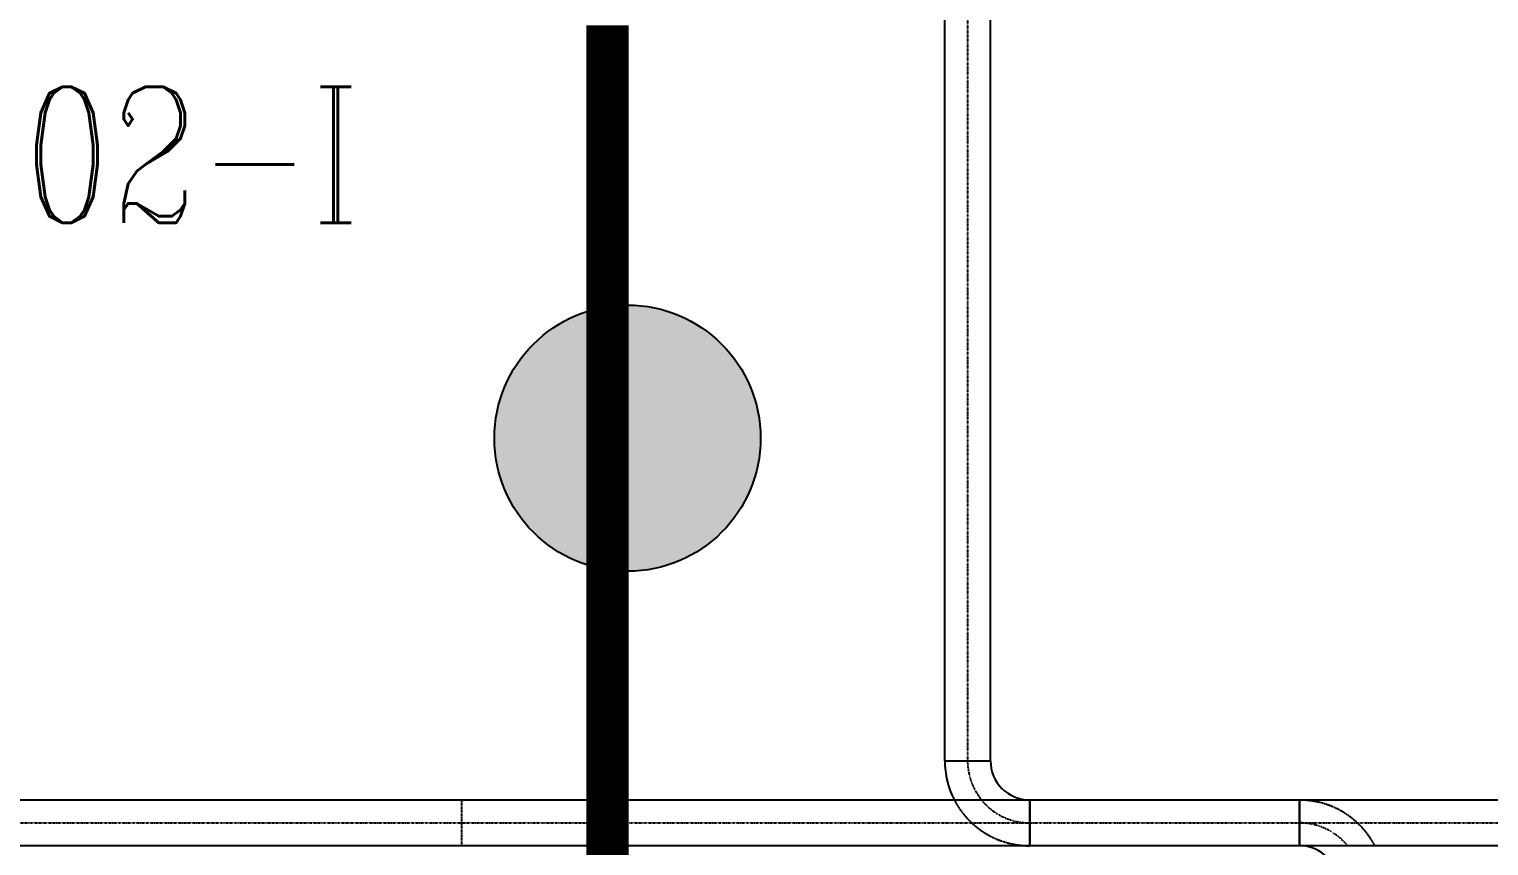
# Model space of a CAD drawing. Header units: millimetres. Extents: x -10011772 to -8149599, y 2847708 to 3434448.
# Drawn here: x -9522755 to -9512021, y 3191703 to 3197709 of the extents above; entities that cross this region are included whole.
import ezdxf

# ---------------------------------------------------------------- set-up
doc = ezdxf.new("R2010")
doc.units = ezdxf.units.MM
for name, pattern in [('DASHDOT2', [0.5, 0.25, -0.125, 0, -0.125]), ('DIVIDE2', [0.625, 0.25, -0.125, 0, -0.125, 0, -0.125]), ('HIDDEN2', [0.1875, 0.125, -0.0625])]:
    doc.linetypes.add(name, pattern=pattern)
doc.layers.add('总平面底图', color=9, linetype='Continuous')
doc.layers.add('电气-接地设计-接地线', color=3, linetype='接地线')
doc.styles.add('EESLTYPE', font='TXT.shx')
doc.styles.get("Standard").update_dxf_attribs({"font": 'romanc.SHX', "width": 0.75, "bigfont": 'hztxt.shx'})
doc.linetypes.add('接地线', pattern='A,500,["/",EESLTYPE,S=200,R=0,X=0,Y=-100],-200,60,-200', length=960)

# ---------------------------------------------------------------- blocks, each defined once
blk = doc.blocks.new('总平面底图 爆炸危险区 LOCATION I')
at = {"layer": '总平面底图', "linetype": 'Continuous'}
for p, q in [((216715.8, 132440.3), (216715.8, 135677)), ((216884.1, 132440.3), (216884.1, 135677)), ((216715.8, 132440.3), (216884.1, 132440.3)), ((216715.8, 132440.3), (216884.1, 132440.3)), ((219330.2, 132295.8), (208728.6, 132295.8)), ((219330.2, 132127.5), (208728.6, 132127.5))]:
    blk.add_line(p, q, dxfattribs=at)
at = {"layer": '总平面底图', "linetype": 'DIVIDE2'}
for p, q in [((216800, 135677), (216800, 132440.3)), ((216800, 132440.3), (216800, 132440.2)), ((216800, 132440.2), (216800, 132440.2)), ((208728.6, 132211.7), (219330.2, 132211.7))]:
    blk.add_line(p, q, dxfattribs=at)
at = {"layer": '总平面底图', "linetype": 'DASHDOT2'}
blk.add_line((214940.1, 132127.5), (214940.1, 132295.8), dxfattribs=at)
at = {"layer": '总平面底图', "linetype": 'HIDDEN2'}
for p, q in [((217028.6, 132295.8), (217028.6, 132127.5)), ((217028.6, 132127.5), (217028.6, 132295.8)), ((218020.1, 132295.8), (218020.1, 132127.5)), ((218020.1, 132127.5), (218020.1, 132295.8))]:
    blk.add_line(p, q, dxfattribs=at)
at = {"layer": '总平面底图', "linetype": 'Continuous'}
for centre, radius, start, end in [((217028.6, 132440.3), 312.7, 180, 207.5116), ((217028.6, 132440.3), 144.5, 180, 270), ((218020.1, 131983.1), 144.5, 0, 90)]:
    blk.add_arc(centre, radius, start, end, dxfattribs=at)
at = {"layer": '总平面底图', "linetype": 'DIVIDE2'}
for centre, start, end in [((217028.6, 132440.3), 180, 219.1937), ((217028.6, 132440.3), 219.1937, 270), ((218020.1, 131983.1), 39.1937, 90)]:
    blk.add_arc(centre, 228.6, start, end, dxfattribs=at)
at = {"layer": '总平面底图', "linetype": 'HIDDEN2'}
for centre, start, end in [((217028.6, 132440.3), 207.5116, 270), ((218020.1, 131983.1), 27.5116, 90)]:
    blk.add_arc(centre, 312.7, start, end, dxfattribs=at)
at = {"layer": '总平面底图', "width": 0.75}
blk.add_text('S-0302-I', height=500, rotation=0, dxfattribs=at).set_placement((211945.5, 134418.6))
blk = doc.blocks.new('PTJD2')
at = {"linetype": 'Continuous'}
blk.add_hatch(color=0, dxfattribs=at).paths.add_polyline_path([(150, 0, 1), (-150, 0, 1)])
at = {"color": 0, "linetype": 'Continuous'}
blk.add_circle((0, 0), 150, dxfattribs=at)

msp = doc.modelspace()

# ---------------------------------------------------------------- linework, layer by layer
at = {"layer": '电气-接地设计-接地线', "color": 1, "linetype": '接地线', "ltscale": 0.005, "const_width": 311}
msp.add_lwpolyline([(-9518503, 3197738), (-9518503, 3190591)], dxfattribs=at)

# ---------------------------------------------------------------- block references
at = {"layer": '总平面底图', "xscale": 2, "yscale": 2, "zscale": 2}
msp.add_blockref('总平面底图 爆炸危险区 LOCATION I', (-9949454, 2927448), dxfattribs=at)
at = {"layer": '电气-接地设计-接地线', "color": 1, "xscale": 6.526230669615967, "yscale": 6.526230669615967, "zscale": 2.175410223205322, "rotation": 180}
msp.add_blockref('PTJD2', (-9518355, 3194701), dxfattribs=at)
msp.add_blockref('PTJD2', (-9518355, 3194701), dxfattribs=at)

doc.saveas('drawing.dxf')
